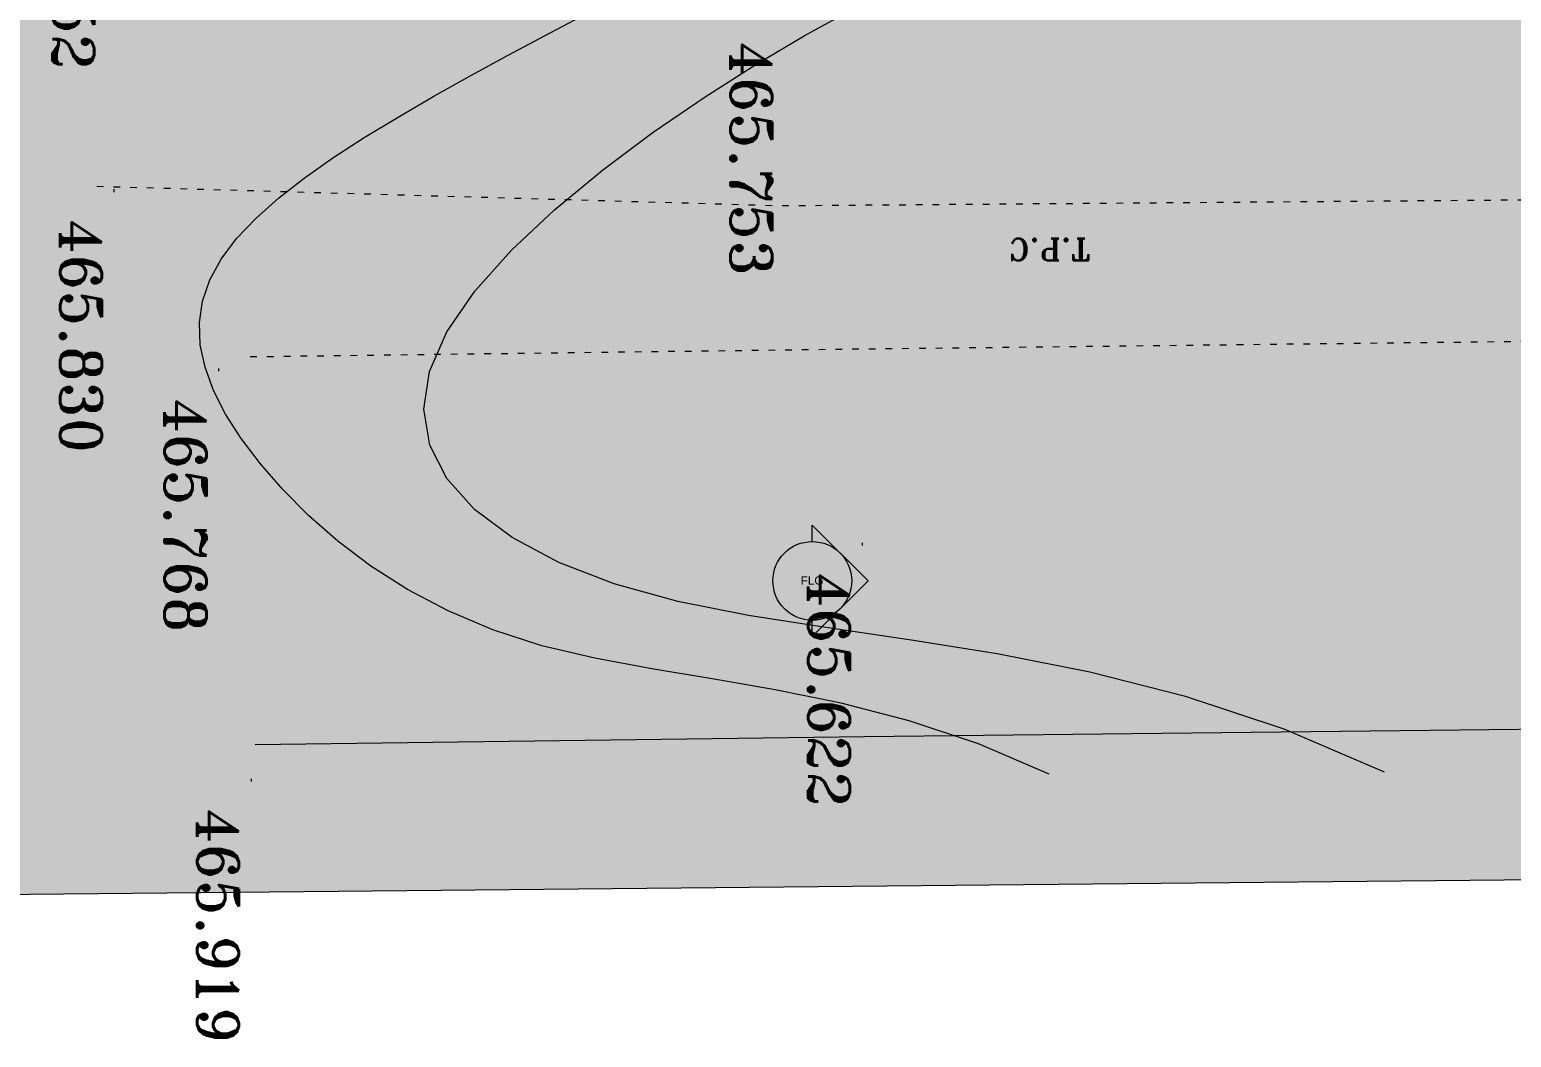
# Model space of a CAD drawing. Header units: millimetres. Extents: x 132836 to 1862386, y -330276 to -143438.
# Drawn here: x 364864 to 391451, y -297592 to -279506 of the extents above; entities that cross this region are included whole.
import ezdxf

# ---------------------------------------------------------------- set-up
doc = ezdxf.new("R2010")
doc.units = ezdxf.units.MM
doc.header["$MEASUREMENT"] = 0
doc.linetypes.add('ACAD_ISO03W100', pattern=[300, 120, -180])
for name, color, linetype in [('Marques - Façades', 7, 'Continuous'), ('Nouveau_CN_01_00', 7, 'Continuous'), ('Nouveau_CN_02_00', 7, 'Continuous'), ('Nouveau_rg', 7, 'Continuous'), ('Nouveau_TopoAlt', 7, 'Continuous'), ('Nouveau_TopoJIS', 7, 'Continuous')]:
    doc.layers.add(name, color=color, linetype=linetype)
doc.styles.add('STYLE_GENERE_2', font='')
doc.styles.add('STYLE_GENERE_5', font='romant.shx')
doc.styles.get('STYLE_GENERE_2').set_extended_font_data('Arial')

# ---------------------------------------------------------------- blocks, each defined once
blk = doc.blocks.new('Façade_5_7', base_point=(378907, -152356))
at = {"layer": 'Marques - Façades', "color": 7, "linetype": 'Continuous', "lineweight": 5}
for p, q in [((378907, -288693), (378907, -288400)), ((378907, -288400), (379907, -289400)), ((379907, -289400), (378907, -290400)), ((378907, -290400), (378907, -290107))]:
    blk.add_line(p, q, dxfattribs=at)
blk.add_circle((378907, -289400), 707, dxfattribs=at)
at = {"layer": 'Marques - Façades', "color": 7, "lineweight": 5, "insert": (379107, -289469), "char_height": 150, "attachment_point": 9, "style": 'STYLE_GENERE_2'}
blk.add_mtext('\\A1;{\\pqr;\\pt0;\\fArial|b0|i0|c0|p38;FLG}', dxfattribs=at)

msp = doc.modelspace()

# ---------------------------------------------------------------- hatches: boundary and pattern name
at = {"linetype": 'Continuous', "lineweight": 0, "true_color": 0x6f6f6f}
h = msp.add_hatch(color=8, dxfattribs=at)
h.paths.add_polyline_path([(360547.961, -295062.571), (487920.34, -293826.868), (487920.34, -270902.734), (487462.568, -270902.734), (472913.119, -271040.575), (472913.119, -163437.635), (371855.719, -163437.635), (371855.719, -271040.575), (371882.482, -271040.57), (371882.665, -272000.514, -0.409427364), (367883.201, -275935.042), (360547.961, -275935.042)])
h.paths.add_polyline_path([(377135.103, -260639.953), (373845.103, -260639.953), (373845.103, -248364.953), (373845.103, -243089.974), (373845.103, -242189.974), (377135.103, -242189.974)], flags=0)
h.paths.add_polyline_path([(380202.952, -171995.57), (431505.799, -171995.57), (464309.564, -171995.57), (464309.564, -262465.571), (462925.553, -262565.571), (438593.575, -262550.571), (437925.553, -262550.571), (436549.587, -262550.571), (436549.587, -189810.571), (412055.061, -189810.571), (412055.061, -201780.57), (412055.061, -204495.57), (415454.069, -204495.57), (415454.069, -208495.57), (415454.069, -218295.57), (405655.061, -218295.57), (405655.061, -222495.57), (415474.561, -222495.57), (415474.561, -260810.571), (380202.952, -260810.571), (380202.952, -230015.57), (380202.952, -193810.571)], flags=0)
h.paths.add_polyline_path([(381436.562, -269433.913, -0.09031866), (381558.292, -268727.623, -0.201448728), (382612.158, -267592.74, -0.104211445), (383417.525, -267415.055), (384017.498, -267409.371, -0.104044608), (384824.873, -267571.244, -0.238255457), (385983.776, -268953.318, -0.055188622), (386036.355, -269390.334), (386038.45, -269611.438), (386050.565, -270890.267), (385792.102, -271892.761, -0.267949192), (384069.602, -272909.124), (383469.629, -272914.808, -0.193717464), (382078.771, -272370.185, -0.070568756), (381728.183, -271931.262, -0.131652498), (381450.772, -270933.845)], flags=0)
h.paths.add_polyline_path([(394027.271, -275599.002, -0.415791099), (392016.505, -273599.031), (392016.505, -273452.052), (392030.007, -267377.824, -0.380556701), (394016.505, -265609.826), (394094.233, -265609.826), (394094.233, -270609.826), (409094.233, -270609.826), (409094.233, -265609.826), (414055.71, -265609.826, -0.414213562), (415555.71, -267109.826), (415555.71, -273660.699, -0.345501612), (413836.804, -275433.432)], flags=0)
h.paths.add_polyline_path([(424209.612, -271504.083, -0.134473934), (423930.467, -270484.937), (423930.467, -268984.937, -0.414213562), (425930.467, -266984.937), (426530.467, -266984.937, -0.414213562), (428530.467, -268984.937), (428530.467, -270484.937, -0.128820346), (428273.55, -271465.581, -0.270936291), (426530.467, -272484.937), (425930.467, -272484.937, -0.264979997)], flags=0)
h.paths.add_polyline_path([(436562.206, -273329.325), (436569.468, -267730.336, -0.098561509), (436800.237, -266943.721), (436817.2, -266951.545, -0.258849002), (438654.998, -265605.827), (438652.661, -265587.294), (439337.088, -265587.294), (439337.088, -265687.294), (439337.088, -270687.294), (469237.088, -270687.294), (469237.088, -265687.294), (470907.523, -265687.294), (472885.813, -265687.294), (472885.813, -267687.294), (472885.813, -271062.255, 0.001345761), (472885.842, -271073.021), (472896.728, -273095.233, -0.414213562), (470907.523, -275105.97), (462184.053, -275105.97, -0.005188955), (462130.957, -275116.103), (454147.511, -275196.191), (438770.531, -275253.24, -0.386553331), (436572.608, -273475.385, -0.025189219)], flags=0)

# ---------------------------------------------------------------- linework, layer by layer
at = {"color": 9, "linetype": 'Continuous', "lineweight": 5}
msp.add_lwpolyline([(367883.201, -275935.042), (360547.961, -275935.042), (360547.961, -295062.571), (487920.34, -293826.868), (487920.34, -270902.734), (487462.568, -270902.734), (472923.119, -271040.481), (472923.119, -163437.635), (371862.558, -163437.635), (371862.558, -271040.575), (371855.719, -271040.575), (371855.902, -272000.519), (371882.665, -272000.514, -0.409427364)], format="xyb", close=True, dxfattribs=at)
at = {"layer": 'Nouveau_CN_01_00', "color": 8, "linetype": 'Continuous', "lineweight": 5, "flags": 128}
msp.add_lwpolyline([(383159.559, -292867.252), (381890.598, -292324.995), (380643.067, -291910.297), (379424.912, -291595.686), (378244.078, -291353.689), (377108.511, -291156.833), (376026.155, -290977.644), (375004.957, -290788.65), (374052.862, -290562.377), (373176.111, -290277.569), (372374.123, -289937.83), (371644.615, -289552.982), (370985.301, -289132.845), (370393.897, -288687.241), (369868.119, -288225.991), (369405.681, -287758.915), (369004.3, -287295.835), (368662.431, -286844.785), (368381.502, -286406.648), (368163.676, -285980.522), (368011.123, -285565.505), (367926.008, -285160.693), (367910.498, -284765.184), (367966.759, -284378.074), (368096.959, -283998.462), (368302.119, -283625.349), (368578.679, -283257.36), (368921.934, -282893.022), (369327.179, -282530.865), (369789.71, -282169.419), (370304.822, -281807.211), (370867.81, -281442.77), (371473.969, -281074.626), (372116.672, -280702.521), (372781.608, -280331.05), (373452.544, -279966.022), (374113.247, -279613.246), (374747.483, -279278.532)], dxfattribs=at)
at = {"layer": 'Nouveau_CN_02_00', "color": 8, "linetype": 'Continuous', "lineweight": 5, "flags": 128}
msp.add_lwpolyline([(389176.84, -292832.69), (387375.188, -292063.005), (385606.888, -291476.942), (383886.14, -291037.953), (382227.145, -290709.489), (380644.104, -290454.998), (379151.217, -290237.933), (377762.686, -290021.743), (376492.711, -289769.878), (375354.97, -289452.734), (374361.047, -289068.478), (373522.003, -288622.222), (372848.899, -288119.078), (372352.797, -287564.158), (372044.757, -286962.574), (371935.841, -286319.438), (372037.11, -285639.861), (372352.11, -284930.183), (372854.331, -284201.653), (373509.75, -283466.745), (374284.342, -282737.937), (375144.083, -282027.704), (376054.948, -281348.521), (376982.915, -280712.865), (377893.958, -280133.212), (378760.199, -279619.173), (379578.345, -279168.91)], dxfattribs=at)
at = {"layer": 'Nouveau_rg', "color": 8, "linetype": 'ACAD_ISO03W100', "lineweight": 5, "flags": 128}
for points in [[(366069.788, -282316.112), (378369.839, -282664.9), (397974.817, -282510.063), (413691.496, -281998.236), (432459.126, -281907.432), (453839.858, -281707.415), (470956.091, -281607.554), (482553.449, -281657.478)], [(368823.193, -285374.791), (379759.376, -285235.764), (396889.51, -285039.487), (413320.334, -285058.524), (429246.109, -285167.338), (446952.378, -284910.797), (464845.43, -284550.51), (482669.365, -284632.08)]]:
    msp.add_lwpolyline(points, dxfattribs=at)
at = {"layer": 'Nouveau_rg', "color": 8, "linetype": 'Continuous', "lineweight": 5, "flags": 128}
msp.add_lwpolyline([(368911.666, -292334.229), (379843.484, -292195.257), (396925.35, -291999.533), (413292.525, -292018.496), (429272.751, -292127.683), (447180.482, -291868.223), (464629.294, -290976.51), (483057.202, -290976.51)], dxfattribs=at)
at = {"layer": 'Nouveau_TopoJIS', "color": 8, "linetype": 'Continuous', "lineweight": 5}
for p, q in [((366377.43, -282371.51), (366377.43, -282421.51)), ((368253.43, -285588.51), (368253.43, -285638.51)), ((379801.43, -288715.51), (379801.43, -288765.51)), ((368838.43, -292949.51), (368838.43, -292999.51))]:
    msp.add_line(p, q, dxfattribs=at)

# ---------------------------------------------------------------- block references
at = {"layer": 'Marques - Façades', "color": 14, "lineweight": 5, "true_color": 0xa40f02}
msp.add_blockref('Façade_5_7', (378907.257, -152356.339), dxfattribs=at)

# ---------------------------------------------------------------- texts
at = {"layer": 'Nouveau_rg', "color": 253, "linetype": 'Continuous', "lineweight": 5, "true_color": 0x9f9f9f, "insert": (383898.386, -283252.248), "char_height": 400, "attachment_point": 7, "rotation": 180, "style": 'STYLE_GENERE_5'}
msp.add_mtext('\\A1;{\\pql;\\Fromant.shx;T.P.C}', dxfattribs=at)
at = {"layer": 'Nouveau_TopoAlt', "color": 253, "linetype": 'Continuous', "lineweight": 5, "true_color": 0x9f9f9f, "char_height": 750, "attachment_point": 1, "rotation": 270, "style": 'STYLE_GENERE_5'}
for s, insert in [('\\A1;{\\pql;\\Fromant.shx;465.952}', (366023.242, -276012.01)), ('\\A1;{\\pql;\\Fromant.shx;465.753}', (378187.242, -279713.01)), ('\\A1;{\\pql;\\Fromant.shx;465.830}', (366159.242, -282900.01)), ('\\A1;{\\pql;\\Fromant.shx;465.768}', (368035.242, -286117.01)), ('\\A1;{\\pql;\\Fromant.shx;465.622}', (379583.242, -289244.01)), ('\\A1;{\\pql;\\Fromant.shx;465.919}', (368620.242, -293478.01))]:
    msp.add_mtext(s, dxfattribs=dict(at, insert=insert))

doc.saveas('drawing.dxf')
